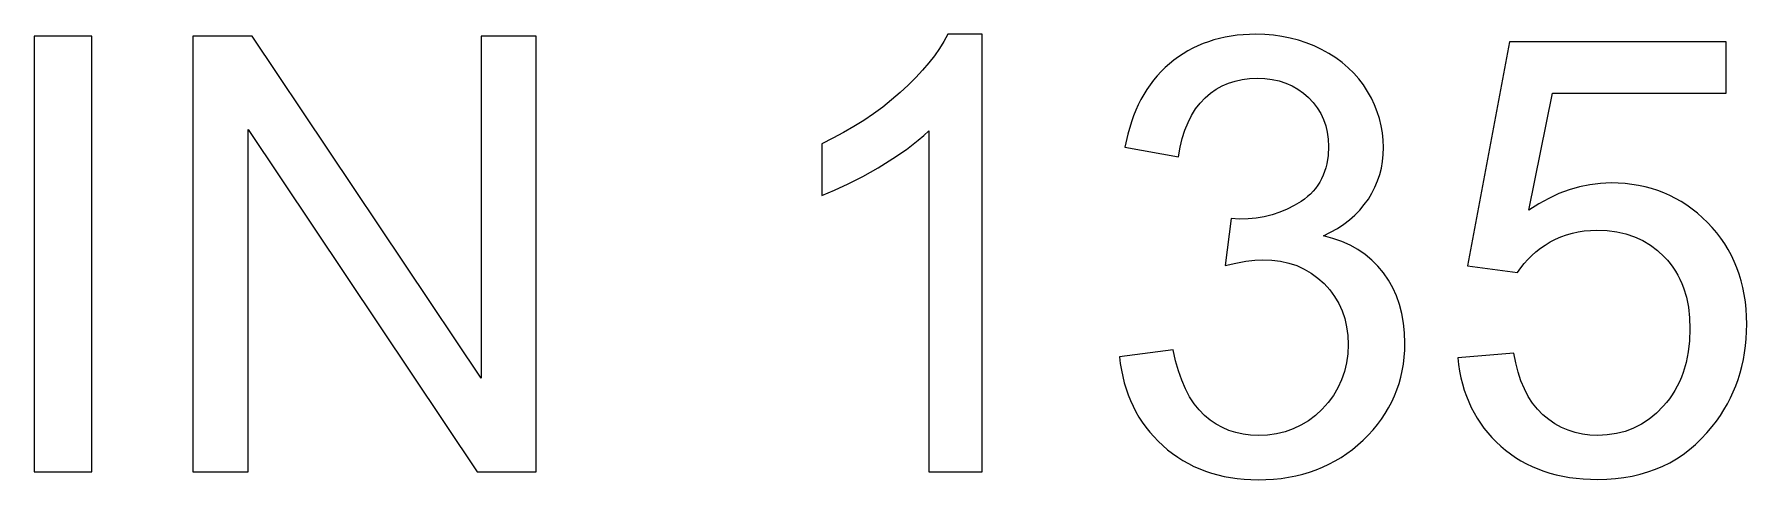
# Model space of a CAD drawing. Header units: millimetres. Extents: x -9.3 to 6.3, y 48.9 to 135.5.
# Drawn here: x -4.23 to 4.23, y 133.33 to 135.53 of the extents above; entities that cross this region are included whole.
import ezdxf

# ---------------------------------------------------------------- set-up
doc = ezdxf.new("R2010")
doc.units = ezdxf.units.MM
doc.layers.add('LASER_MARK', color=7, linetype='Continuous')

msp = doc.modelspace()

# ---------------------------------------------------------------- linework, layer by layer
at = {"layer": 'LASER_MARK'}
for points in [[(-4.2304, 133.3636), (-3.9455, 133.3636), (-3.9455, 135.5166), (-4.2304, 135.5166)], [(-3.4461, 133.3636), (-3.173, 133.3636), (-3.173, 135.0554), (-2.0421, 133.3636), (-1.7499, 133.3636), (-1.7499, 135.5166), (-2.023, 135.5166), (-2.023, 133.8262), (-3.1539, 135.5166), (-3.4461, 135.5166)], [(0.4531, 133.3636), (0.4531, 135.5254), (0.2827, 135.5254), (0.2639, 135.4904), (0.2421, 135.4551), (0.2173, 135.4195), (0.1895, 135.3837), (0.1586, 135.3475), (0.1246, 135.3111), (0.0877, 135.2745), (0.0477, 135.2375), (0.0054, 135.2011), (-0.0387, 135.1661), (-0.0846, 135.1325), (-0.1322, 135.1002), (-0.1815, 135.0693), (-0.2326, 135.0398), (-0.2854, 135.0117), (-0.34, 134.9849), (-0.34, 134.7294), (-0.2763, 134.755), (-0.2087, 134.7863), (-0.1372, 134.8233), (-0.0617, 134.866), (0.0121, 134.9115), (0.0784, 134.957), (0.1373, 135.0025), (0.1639, 135.0253), (0.1887, 135.0481), (0.1887, 133.3636)], [(1.3959, 133.9672), (1.1316, 133.9319), (1.1355, 133.8987), (1.1407, 133.8663), (1.1471, 133.8346), (1.1548, 133.8038), (1.1638, 133.7737), (1.174, 133.7444), (1.1855, 133.7159), (1.1982, 133.6881), (1.2122, 133.6612), (1.2274, 133.635), (1.2439, 133.6096), (1.2617, 133.585), (1.2807, 133.5611), (1.301, 133.5381), (1.3225, 133.5158), (1.3453, 133.4943), (1.369, 133.4738), (1.3936, 133.4547), (1.4189, 133.4369), (1.4449, 133.4204), (1.4717, 133.4052), (1.4992, 133.3914), (1.5275, 133.3788), (1.5566, 133.3676), (1.5864, 133.3577), (1.6169, 133.3491), (1.6482, 133.3419), (1.6802, 133.3359), (1.713, 133.3313), (1.7466, 133.328), (1.7809, 133.326), (1.816, 133.3254), (1.8548, 133.3261), (1.8928, 133.3284), (1.93, 133.3323), (1.9663, 133.3376), (2.0018, 133.3445), (2.0364, 133.3529), (2.0702, 133.3629), (2.1031, 133.3744), (2.1351, 133.3874), (2.1664, 133.402), (2.1967, 133.418), (2.2263, 133.4357), (2.2549, 133.4548), (2.2827, 133.4755), (2.3097, 133.4977), (2.3358, 133.5214), (2.3607, 133.5463), (2.384, 133.5718), (2.4057, 133.598), (2.4258, 133.6248), (2.4443, 133.6524), (2.4611, 133.6806), (2.4764, 133.7094), (2.4901, 133.739), (2.5021, 133.7692), (2.5125, 133.8001), (2.5214, 133.8316), (2.5286, 133.8639), (2.5342, 133.8968), (2.5382, 133.9303), (2.5407, 133.9646), (2.5415, 133.9995), (2.5398, 134.0505), (2.5348, 134.0994), (2.5266, 134.1461), (2.515, 134.1906), (2.5002, 134.2329), (2.482, 134.2731), (2.4605, 134.311), (2.4357, 134.3468), (2.4079, 134.38), (2.3775, 134.4103), (2.3444, 134.4376), (2.3087, 134.4619), (2.2703, 134.4833), (2.2292, 134.5017), (2.1855, 134.5172), (2.1391, 134.5297), (2.1746, 134.5473), (2.208, 134.5664), (2.2391, 134.5869), (2.2679, 134.609), (2.2945, 134.6325), (2.3189, 134.6574), (2.341, 134.6839), (2.3608, 134.7118), (2.3784, 134.7408), (2.3936, 134.7706), (2.4065, 134.8012), (2.417, 134.8326), (2.4252, 134.8647), (2.431, 134.8976), (2.4345, 134.9313), (2.4357, 134.9658), (2.4345, 135.0023), (2.4308, 135.0383), (2.4247, 135.0737), (2.4161, 135.1087), (2.405, 135.1431), (2.3915, 135.177), (2.3756, 135.2105), (2.3571, 135.2434), (2.3364, 135.2752), (2.3135, 135.3053), (2.2884, 135.3337), (2.2611, 135.3603), (2.2317, 135.3853), (2.2, 135.4085), (2.1662, 135.43), (2.1302, 135.4497), (2.0927, 135.4675), (2.0543, 135.4828), (2.0151, 135.4958), (1.9749, 135.5065), (1.9339, 135.5147), (1.892, 135.5207), (1.8493, 135.5242), (1.8057, 135.5254), (1.7431, 135.5231), (1.7128, 135.5202), (1.6831, 135.5162), (1.6541, 135.5111), (1.6258, 135.5048), (1.5981, 135.4974), (1.5711, 135.4888), (1.5447, 135.4791), (1.5189, 135.4683), (1.4939, 135.4563), (1.4695, 135.4432), (1.4457, 135.4289), (1.4226, 135.4135), (1.4001, 135.3969), (1.3783, 135.3793), (1.3573, 135.3605), (1.3373, 135.3408), (1.3182, 135.3202), (1.3001, 135.2987), (1.283, 135.2762), (1.2668, 135.2528), (1.2516, 135.2285), (1.2373, 135.2032), (1.224, 135.177), (1.2117, 135.1498), (1.2003, 135.1218), (1.19, 135.0927), (1.1721, 135.0319), (1.158, 134.9673), (1.4224, 134.9203), (1.4309, 134.9673), (1.4416, 135.0112), (1.4547, 135.0521), (1.4701, 135.0899), (1.4878, 135.1248), (1.5077, 135.1566), (1.53, 135.1853), (1.5545, 135.2111), (1.581, 135.2338), (1.6092, 135.2535), (1.6389, 135.2702), (1.6702, 135.2838), (1.7031, 135.2944), (1.7377, 135.302), (1.7738, 135.3065), (1.8115, 135.308), (1.8496, 135.3065), (1.8858, 135.3021), (1.9202, 135.2946), (1.9529, 135.2842), (1.9838, 135.2707), (2.0128, 135.2543), (2.0401, 135.2349), (2.0656, 135.2126), (2.0887, 135.1879), (2.1087, 135.1617), (2.1256, 135.1339), (2.1394, 135.1046), (2.1502, 135.0737), (2.1579, 135.0413), (2.1625, 135.0073), (2.164, 134.9717), (2.1619, 134.9273), (2.1556, 134.8859), (2.1508, 134.8663), (2.145, 134.8474), (2.1382, 134.8293), (2.1302, 134.812), (2.1213, 134.7954), (2.1112, 134.7795), (2.1002, 134.7644), (2.088, 134.75), (2.0748, 134.7364), (2.0606, 134.7235), (2.0453, 134.7114), (2.0289, 134.7), (1.9946, 134.6794), (1.9592, 134.6615), (1.9228, 134.6463), (1.8853, 134.6339), (1.8468, 134.6243), (1.8072, 134.6174), (1.7666, 134.6133), (1.7249, 134.6119), (1.6823, 134.6148), (1.6529, 134.3828), (1.7065, 134.3956), (1.7554, 134.4048), (1.7997, 134.4103), (1.8395, 134.4122), (1.8843, 134.4103), (1.9272, 134.4048), (1.968, 134.3955), (2.0069, 134.3826), (2.0437, 134.366), (2.0785, 134.3457), (2.1112, 134.3216), (2.142, 134.2939), (2.1699, 134.2634), (2.194, 134.2308), (2.2145, 134.1963), (2.2312, 134.1597), (2.2442, 134.1212), (2.2535, 134.0807), (2.2591, 134.0381), (2.2609, 133.9936), (2.2589, 133.9468), (2.2529, 133.902), (2.2429, 133.8591), (2.2288, 133.8181), (2.2108, 133.779), (2.1887, 133.7419), (2.1626, 133.7067), (2.1324, 133.6734), (2.0994, 133.6432), (2.0646, 133.6169), (2.0279, 133.5947), (1.9894, 133.5765), (1.9492, 133.5624), (1.9071, 133.5523), (1.8631, 133.5462), (1.8174, 133.5442), (1.7789, 133.5458), (1.7418, 133.5504), (1.7063, 133.5581), (1.6722, 133.569), (1.6396, 133.5829), (1.6086, 133.6), (1.579, 133.6201), (1.5509, 133.6433), (1.5245, 133.6701), (1.5002, 133.7008), (1.4778, 133.7353), (1.4574, 133.7739), (1.4391, 133.8163), (1.4227, 133.8627), (1.4083, 133.913)], [(3.0804, 133.951), (2.8029, 133.9275), (2.8068, 133.894), (2.812, 133.8613), (2.8184, 133.8294), (2.826, 133.7984), (2.835, 133.7682), (2.8451, 133.7388), (2.8565, 133.7103), (2.8691, 133.6826), (2.883, 133.6558), (2.8982, 133.6298), (2.9145, 133.6046), (2.9322, 133.5803), (2.951, 133.5568), (2.9711, 133.5341), (2.9925, 133.5123), (3.0151, 133.4913), (3.0387, 133.4714), (3.0632, 133.4528), (3.0885, 133.4354), (3.1147, 133.4194), (3.1417, 133.4046), (3.1696, 133.3911), (3.1983, 133.3789), (3.2279, 133.368), (3.2582, 133.3583), (3.2895, 133.35), (3.3216, 133.3429), (3.3545, 133.3371), (3.3882, 133.3326), (3.4228, 133.3294), (3.4583, 133.3275), (3.4946, 133.3268), (3.5388, 133.3279), (3.5818, 133.3309), (3.6237, 133.336), (3.6643, 133.3432), (3.7038, 133.3524), (3.7421, 133.3636), (3.7792, 133.3769), (3.8151, 133.3922), (3.8499, 133.4096), (3.8834, 133.429), (3.9158, 133.4504), (3.947, 133.4739), (3.977, 133.4994), (4.0059, 133.527), (4.0335, 133.5566), (4.06, 133.5883), (4.0806, 133.6152), (4.0999, 133.6427), (4.1179, 133.6709), (4.1345, 133.6997), (4.1499, 133.7291), (4.1638, 133.7591), (4.1765, 133.7898), (4.1878, 133.821), (4.1978, 133.8529), (4.2064, 133.8854), (4.2137, 133.9186), (4.2197, 133.9523), (4.2244, 133.9867), (4.2277, 134.0216), (4.2297, 134.0572), (4.2304, 134.0935), (4.2296, 134.1314), (4.2273, 134.1685), (4.2236, 134.2046), (4.2183, 134.24), (4.2114, 134.2744), (4.2031, 134.308), (4.1933, 134.3407), (4.1819, 134.3725), (4.169, 134.4035), (4.1546, 134.4335), (4.1387, 134.4628), (4.1213, 134.4911), (4.1024, 134.5186), (4.082, 134.5452), (4.06, 134.5709), (4.0365, 134.5957), (4.0119, 134.6194), (3.9867, 134.6415), (3.9607, 134.6621), (3.9341, 134.6812), (3.9067, 134.6987), (3.8787, 134.7148), (3.85, 134.7293), (3.8206, 134.7422), (3.7905, 134.7537), (3.7598, 134.7636), (3.7283, 134.772), (3.6962, 134.7789), (3.6633, 134.7842), (3.6298, 134.788), (3.5956, 134.7903), (3.5607, 134.7911), (3.5077, 134.789), (3.4554, 134.7826), (3.4037, 134.7721), (3.3525, 134.7573), (3.302, 134.7383), (3.252, 134.7151), (3.2026, 134.6876), (3.1539, 134.656), (3.2699, 135.2346), (4.129, 135.2346), (4.129, 135.4872), (3.0584, 135.4872), (2.8499, 134.3813), (3.0981, 134.349), (3.1134, 134.3716), (3.1302, 134.3931), (3.1483, 134.4135), (3.1678, 134.4329), (3.1887, 134.4512), (3.211, 134.4684), (3.2346, 134.4845), (3.2596, 134.4995), (3.2857, 134.5131), (3.3126, 134.5249), (3.3402, 134.5349), (3.3687, 134.5431), (3.3979, 134.5494), (3.4279, 134.5539), (3.4586, 134.5566), (3.4902, 134.5576), (3.5404, 134.5555), (3.5881, 134.5494), (3.6333, 134.5392), (3.6762, 134.5249), (3.7165, 134.5065), (3.7544, 134.484), (3.7898, 134.4575), (3.8228, 134.4268), (3.8382, 134.4101), (3.8526, 134.3927), (3.866, 134.3745), (3.8784, 134.3555), (3.8898, 134.3358), (3.9002, 134.3154), (3.9097, 134.2942), (3.9181, 134.2723), (3.932, 134.2262), (3.9419, 134.1771), (3.9479, 134.125), (3.9499, 134.07), (3.9478, 134.012), (3.9416, 133.9569), (3.9313, 133.9048), (3.9168, 133.8556), (3.908, 133.8321), (3.8982, 133.8093), (3.8874, 133.7873), (3.8755, 133.766), (3.8626, 133.7454), (3.8487, 133.7256), (3.8337, 133.7065), (3.8177, 133.6881), (3.7837, 133.6544), (3.7479, 133.6252), (3.7103, 133.6004), (3.6908, 133.5897), (3.6708, 133.5802), (3.6504, 133.5718), (3.6295, 133.5644), (3.6082, 133.5583), (3.5864, 133.5532), (3.5414, 133.5465), (3.4946, 133.5442), (3.4557, 133.5458), (3.4182, 133.5506), (3.3821, 133.5586), (3.3475, 133.5697), (3.3144, 133.5841), (3.2827, 133.6016), (3.2524, 133.6224), (3.2236, 133.6463), (3.1968, 133.6734), (3.1726, 133.7036), (3.1508, 133.737), (3.1317, 133.7735), (3.115, 133.8132), (3.101, 133.856), (3.0894, 133.9019)]]:
    msp.add_lwpolyline(points, close=True, dxfattribs=at)

doc.saveas('drawing.dxf')
